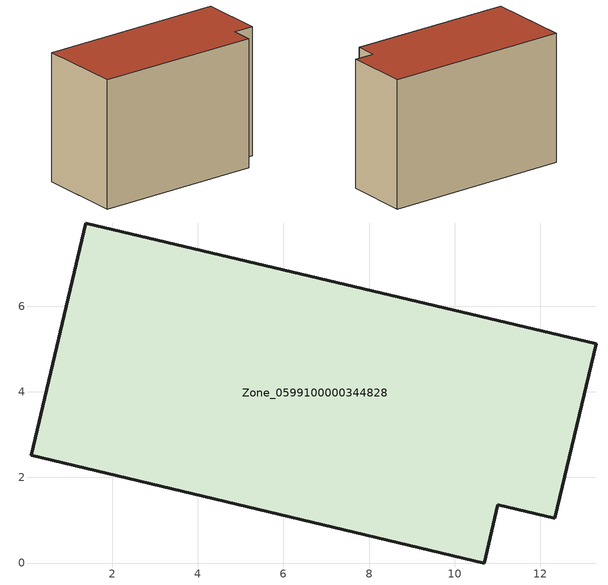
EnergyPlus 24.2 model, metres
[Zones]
Zone_0599100000344828
 floor ground (C_G): 12.34,1.05 11.01,1.36 10.69,0 0.1,2.52 1.38,7.95 13.31,5.13 z0
 wall outside (C_F): 11.01,1.36 12.34,1.05 13.31,5.13 1.38,7.95 0.1,2.52 10.69,0 11.01,1.36 z0:8.52
 roof outside (C_R): 1.38,7.95 0.1,2.52 10.69,0 11.01,1.36 12.34,1.05 13.31,5.13 z8.52
[BUILDING]
Pand.0599100000344828: North Axis=0; Terrain=City; Loads Convergence Tolerance Value=0.04; Temperature Convergence Tolerance Value=0.4; Solar Distribution=FullExterior; Maximum Number of Warmup Days=25; Minimum Number of Warmup Days=1
[Site:Location]
Rotterdam.The.Hague.AP_ZH_NLD Design_Conditions: Latitude=51.96; Longitude=4.45; Time Zone=1; Elevation=-4.5
[SITE:GROUNDTEMPERATURE:BUILDINGSURFACE]
18, 18, 18, 18, 18, 18, 18, 18, 18, 18, 18, 18
[MATERIAL] Thermal Absorptance=0.9; Solar Absorptance=0.7; Visible Absorptance=0.7
Name | Roughness | Thickness | Conductivity | Density | Specific Heat
G.TC.1992-2005 | MediumSmooth | 0.15 | 0.06 | 540 | 1210
F.TC.1992-2005 | Rough | 0.3 | 0.12 | 1920 | 840
R.TC.1992-2005 | MediumRough | 0.2 | 0.08 | 1500 | 1000
[CONSTRUCTION]
C_G: G.TC.1992-2005
C_F: F.TC.1992-2005
C_R: R.TC.1992-2005
[ZONE]
Zone_0599100000344828: Type=1; Multiplier=1; Ceiling Height=Autocalculate; Volume=Autocalculate; Floor Area=autocalculate; Part of Total Floor Area=Yes
[ZONEINFILTRATION:DESIGNFLOWRATE]
Infil_Zone_0599100000344828: Zone or ZoneList or Space or SpaceList=Zone_0599100000344828; Schedule=AlwaysOn; Design Flow Rate Calculation Method=Flow/Area; Flow Rate per Floor Area=0.0015; Constant Term Coefficient=1; Temperature Term Coefficient=0; Velocity Term Coefficient=0; Velocity Squared Term Coefficient=0
[HVACTEMPLATE:ZONE:IDEALLOADSAIRSYSTEM]
Zone_0599100000344828: Maximum Heating Supply Air Temperature=50; Minimum Cooling Supply Air Temperature=13; Maximum Heating Supply Air Humidity Ratio=0.0156; Minimum Cooling Supply Air Humidity Ratio=0.0077; Heating Limit=NoLimit; Cooling Limit=NoLimit; Dehumidification Control Type=ConstantSensibleHeatRatio; Cooling Sensible Heat Ratio=0.7; Dehumidification Setpoint=60; Humidification Control Type=None; Humidification Setpoint=30; Outdoor Air Method=None; Outdoor Air Flow Rate per Person=0.00944; Outdoor Air Flow Rate per Zone Floor Area=0; Outdoor Air Flow Rate per Zone=0; Demand Controlled Ventilation Type=None; Outdoor Air Economizer Type=NoEconomizer; Heat Recovery Type=None; Sensible Heat Recovery Effectiveness=0.7; Latent Heat Recovery Effectiveness=0.65
[ZONECONTROL:THERMOSTAT]
ThermostatControl_Zone_0599100000344828: Zone or ZoneList=Zone_0599100000344828; Control Type Schedule=DualSetpointControlType; Control 1=Thermostat_Zone_0599100000344828; Temperature Difference Between Cutout And Setpoint=0
[THERMOSTATSETPOINT:DUALSETPOINT]
Thermostat_Zone_0599100000344828: Heating Setpoint Temperature Schedule=HeatingSetpoint_Zone_0599100000344828; Cooling Setpoint Temperature Schedule=CoolingSetpoint_Zone_0599100000344828
[SCHEDULE:COMPACT]
HeatingSetpoint_Zone_0599100000344828: Through: 12/31, For: AllDays, Until: 24:00, 21
CoolingSetpoint_Zone_0599100000344828: Through: 12/31, For: AllDays, Until: 24:00, 24
DualSetpointControlType: Through: 12/31, For: AllDays, Until: 24:00, 4
AlwaysOn: Through: 12/31, For: AllDays, Until: 24:00, 1
